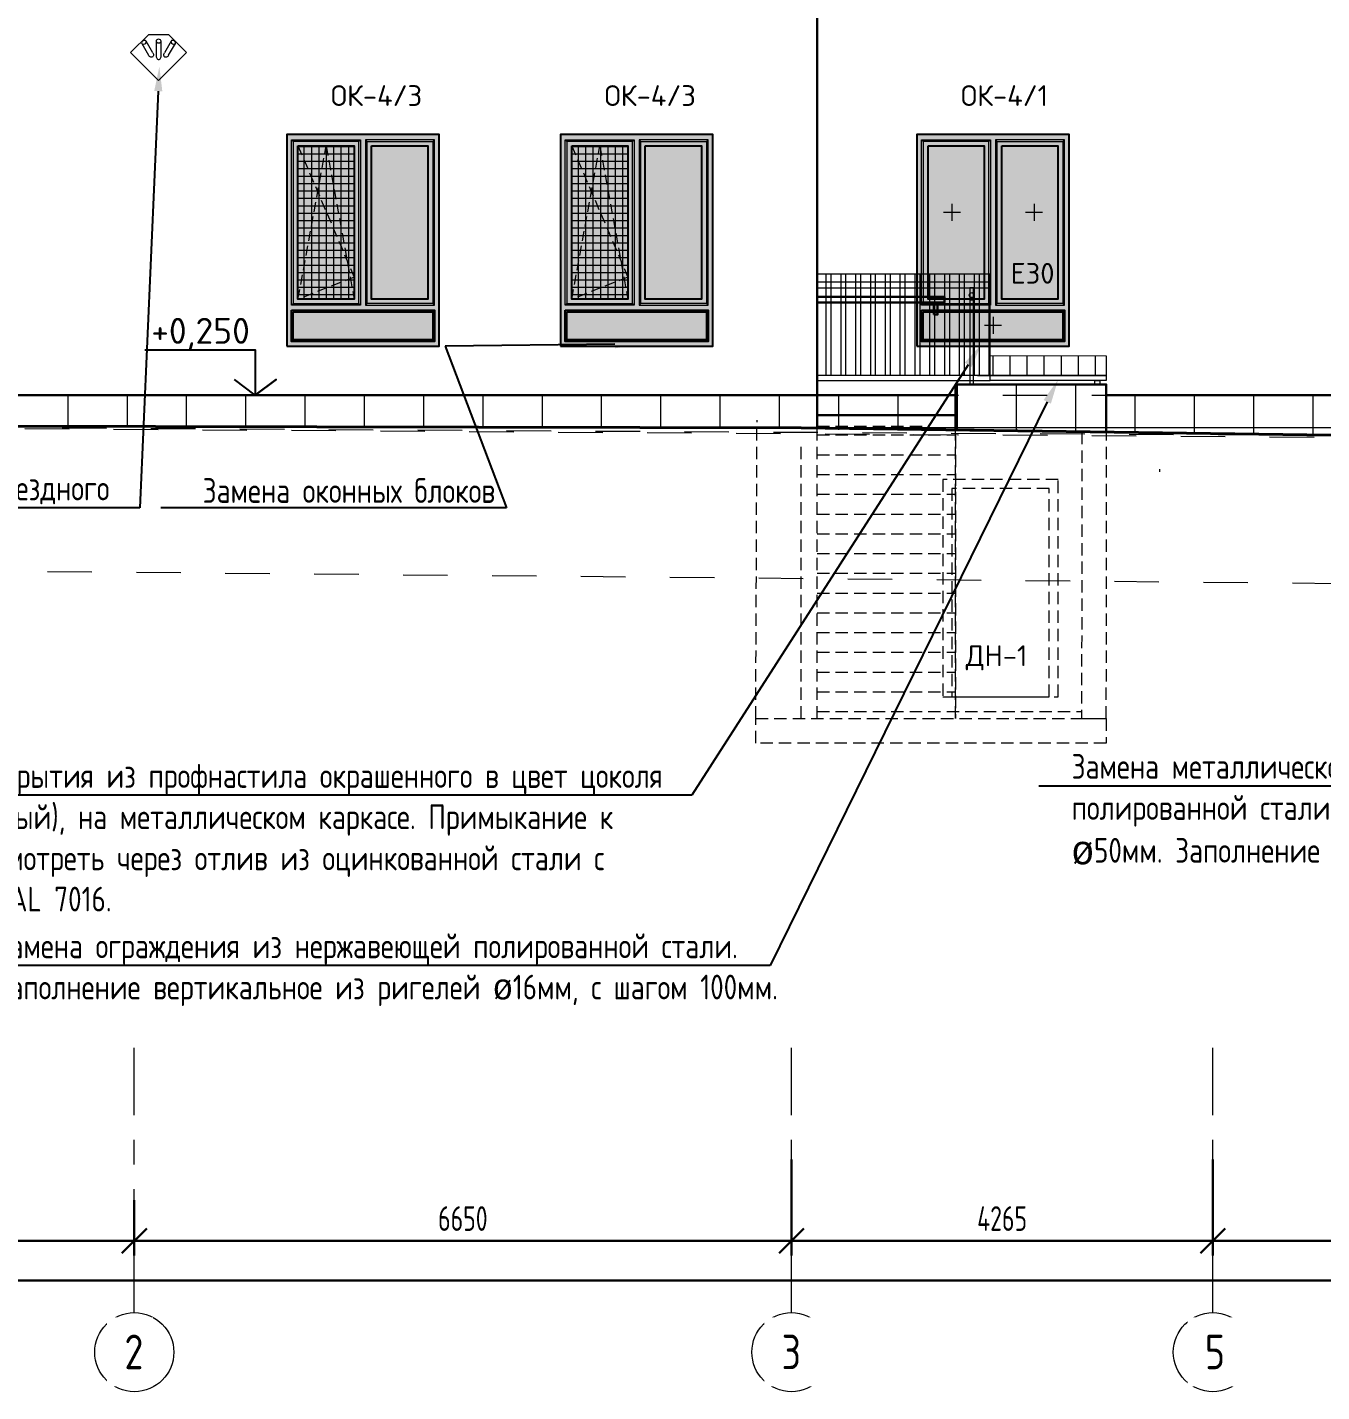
# Model space of a CAD drawing. Header units: millimetres. Extents: x -136099598 to 9192475, y 0 to 555997.
# Drawn here: x -344765 to -331665, y 278721 to 292529 of the extents above; entities that cross this region are included whole.
import ezdxf
from ezdxf import colors
from ezdxf.entities.mleader import LeaderData, LeaderLine
from ezdxf.math import Vec2, Vec3

# ---------------------------------------------------------------- set-up
doc = ezdxf.new("R2010")
doc.units = ezdxf.units.MM
doc.header["$MEASUREMENT"] = 0
for name, pattern in [('01_base$0$DASHED2', [0.375, 0.25, -0.125]), ('ADSK_Скрыто', [6, 3, -3]), ('ADSK_Штриховая_ш2 п1', [3, 2, -1]), ('CENTER', [2, 1.25, -0.25, 0.25, -0.25])]:
    doc.linetypes.add(name, pattern=pattern)
doc.layers.get('0').update_dxf_attribs({"color": 250, "lineweight": 9})
doc.layers.add('!_Окно_00_Штрих_Стекло', color=7, linetype='Continuous', lineweight=0, true_color=0x737373)
doc.layers.add('RAL 7016', color=7, linetype='Continuous', lineweight=0, true_color=0x383e42)
for name, color, linetype, lineweight in [('!_Цоколь', 7, 'Continuous', 0), ('_0', 250, 'Continuous', 9), ('_Скрыто_', 7, 'ADSK_Скрыто', 9), ('АР-Выноски', 5, 'Continuous', 5), ('АР_Оси', 193, 'Continuous', 9), ('АР_Оси размеры', 164, 'Continuous', 9), ('АР_тонкая линия', 250, 'Continuous', 0), ('ОБОРУДОВАНИЕ', 253, 'Continuous', 5), ('Ограждение', 250, 'Continuous', 9), ('Подвал', 250, 'ADSK_Штриховая_ш2 п1', 30), ('пунктир', 251, 'Continuous', 13), ('РАЗМЕРЫ ВНУТРЕННИЕ', 137, 'Continuous', 5), ('СТЕНЫ кирпич ЛИДЕР', 250, 'Continuous', 15), ('Фасад_тонкие', 7, 'Continuous', 5), ('фасады', 7, 'Continuous', 9)]:
    doc.layers.add(name, color=color, linetype=linetype, lineweight=lineweight)
for name, color, linetype in [('PDF _0', 7, 'Continuous'), ('PDF _PDF _0', 7, 'Continuous'), ('PDF _Текст', 7, 'Continuous')]:
    doc.layers.add(name, color=color, linetype=linetype)
doc.styles.add('ICOCPEUR', font='isocpeur.ttf')
doc.styles.add('PDF ISOCPEUR', font='isocpeur.ttf')
doc.styles.add('ГОСТ 2.304', font='isocpeur.ttf', dxfattribs={"width": 0.7})
doc.dimstyles.new('СПДС', dxfattribs={"dimscale": 100, "dimtxt": 2.5, "dimasz": 2.5, "dimexe": 1.5, "dimexo": 0, "dimgap": 1, "dimtad": 1, "dimdec": 0, "dimrnd": 1, "dimtxsty": 'ГОСТ 2.304', "dimblk": 'OBLIQUE', "dimcen": 2.5, "dimdle": 1.5, "dimadec": 0, "dimazin": 2, "dimtfac": 0.75, "dimtdec": 0, "dimtmove": 1, "dimatfit": 3, "dimfxl": 1, "dimtolj": 1, "dimarcsym": 1})
pattern_1 = [(90, (541247.052279662, -119.9999999999943), (-600, 1.13686837721616e-13), []), (180, (541247.052279662, -119.9999999999943), (-1.70530256582424e-13, -600), [])]

# ---------------------------------------------------------------- blocks, each defined once
blk = doc.blocks.new('_Oblique')
at = {"color": 0, "linetype": 'ByBlock', "lineweight": -2}
blk.add_line((-0.5, -0.5), (0.5, 0.5), dxfattribs=at)
blk = doc.blocks.new('*D146')
at = {"layer": 'АР_Оси размеры', "color": 0, "lineweight": -2, "ltscale": 100, "transparency": 16777216}
for p, q in [((-346742.0095184791, 54557.02649850887), (-346742.0095184791, 53997.08115282306)), ((-340492.0095184791, 54557.02649850887), (-340492.0095184791, 53997.08115282306)), ((-346892.0095184791, 54147.08115282306), (-340342.0095184791, 54147.08115282306))]:
    blk.add_line(p, q, dxfattribs=at)
at = {"layer": 'АР_Оси размеры', "color": 0, "lineweight": -2, "ltscale": 100, "transparency": 16777216, "xscale": 250, "yscale": 250, "zscale": 250, "rotation": 180}
blk.add_blockref('_Oblique', (-346742.0095184791, 54147.08115282306), dxfattribs=at)
at = {"layer": 'АР_Оси размеры', "color": 0, "lineweight": -2, "ltscale": 100, "transparency": 16777216, "xscale": 250, "yscale": 250, "zscale": 250}
blk.add_blockref('_Oblique', (-340492.0095184791, 54147.08115282306), dxfattribs=at)
at = {"layer": 'АР_Оси размеры', "color": 0, "ltscale": 100, "transparency": 16777216, "insert": (-343617.0095184791, 54372.08115282306), "char_height": 250, "attachment_point": 5, "style": 'ГОСТ 2.304'}
blk.add_mtext('\\A1;6250', dxfattribs=at)
blk = doc.blocks.new('*D147')
at = {"layer": 'АР_Оси размеры', "color": 0, "lineweight": -2, "ltscale": 100, "transparency": 16777216}
for p, q in [((-333842.0095184791, 54970.8634712093), (-333842.0095184791, 53997.08115282306)), ((-340492.0095184791, 54557.02649850887), (-340492.0095184791, 53997.08115282306)), ((-340642.0095184791, 54147.08115282306), (-333692.0095184791, 54147.08115282306))]:
    blk.add_line(p, q, dxfattribs=at)
at = {"layer": 'АР_Оси размеры', "color": 0, "lineweight": -2, "ltscale": 100, "transparency": 16777216, "xscale": 250, "yscale": 250, "zscale": 250, "rotation": 180}
blk.add_blockref('_Oblique', (-340492.0095184791, 54147.08115282306), dxfattribs=at)
at = {"layer": 'АР_Оси размеры', "color": 0, "lineweight": -2, "ltscale": 100, "transparency": 16777216, "xscale": 250, "yscale": 250, "zscale": 250}
blk.add_blockref('_Oblique', (-333842.0095184791, 54147.08115282306), dxfattribs=at)
at = {"layer": 'АР_Оси размеры', "color": 0, "ltscale": 100, "transparency": 16777216, "insert": (-337167.0095184791, 54372.08115282306), "char_height": 250, "attachment_point": 5, "style": 'ГОСТ 2.304'}
blk.add_mtext('\\A1;6650', dxfattribs=at)
blk = doc.blocks.new('*D148')
at = {"layer": 'АР_Оси размеры', "color": 0, "lineweight": -2, "ltscale": 100, "transparency": 16777216}
for p, q in [((-333842.0095184791, 54970.8634712093), (-333842.0095184791, 53997.08115282306)), ((-329577.0095184791, 54970.8634712093), (-329577.0095184791, 53997.08115282306)), ((-333992.0095184791, 54147.08115282306), (-329427.0095184791, 54147.08115282306))]:
    blk.add_line(p, q, dxfattribs=at)
at = {"layer": 'АР_Оси размеры', "color": 0, "lineweight": -2, "ltscale": 100, "transparency": 16777216, "xscale": 250, "yscale": 250, "zscale": 250, "rotation": 180}
blk.add_blockref('_Oblique', (-333842.0095184791, 54147.08115282306), dxfattribs=at)
at = {"layer": 'АР_Оси размеры', "color": 0, "lineweight": -2, "ltscale": 100, "transparency": 16777216, "xscale": 250, "yscale": 250, "zscale": 250}
blk.add_blockref('_Oblique', (-329577.0095184791, 54147.08115282306), dxfattribs=at)
at = {"layer": 'АР_Оси размеры', "color": 0, "ltscale": 100, "transparency": 16777216, "insert": (-331709.5095184791, 54372.08115282306), "char_height": 250, "attachment_point": 5, "style": 'ГОСТ 2.304'}
blk.add_mtext('\\A1;4265', dxfattribs=at)
blk = doc.blocks.new('*D149')
at = {"layer": 'АР_Оси размеры', "color": 0, "lineweight": -2, "ltscale": 100, "transparency": 16777216}
for p, q in [((-329577.0095184791, 54970.8634712093), (-329577.0095184791, 53997.08115282306)), ((-325622.0095184791, 54670.12579708104), (-325622.0095184791, 53997.08115282306)), ((-329727.0095184791, 54147.08115282306), (-325472.0095184791, 54147.08115282306))]:
    blk.add_line(p, q, dxfattribs=at)
at = {"layer": 'АР_Оси размеры', "color": 0, "lineweight": -2, "ltscale": 100, "transparency": 16777216, "xscale": 250, "yscale": 250, "zscale": 250, "rotation": 180}
blk.add_blockref('_Oblique', (-329577.0095184791, 54147.08115282306), dxfattribs=at)
at = {"layer": 'АР_Оси размеры', "color": 0, "lineweight": -2, "ltscale": 100, "transparency": 16777216, "xscale": 250, "yscale": 250, "zscale": 250}
blk.add_blockref('_Oblique', (-325622.0095184791, 54147.08115282306), dxfattribs=at)
at = {"layer": 'АР_Оси размеры', "color": 0, "ltscale": 100, "transparency": 16777216, "insert": (-327599.5095184791, 54372.08115282306), "char_height": 250, "attachment_point": 5, "style": 'ГОСТ 2.304'}
blk.add_mtext('\\A1;3955', dxfattribs=at)
blk = doc.blocks.new('*D158')
at = {"layer": 'АР_Оси размеры', "color": 0, "lineweight": -2, "ltscale": 100, "transparency": 16777216}
for p, q in [((-346742.0095184791, 53419.41078697075), (-346742.0095184791, 53895)), ((-278327.0095184791, 53419.41078697075), (-278327.0095184791, 53895)), ((-346892.0095184791, 53745), (-278177.0095184791, 53745))]:
    blk.add_line(p, q, dxfattribs=at)
at = {"layer": 'АР_Оси размеры', "color": 0, "lineweight": -2, "ltscale": 100, "transparency": 16777216, "xscale": 250, "yscale": 250, "zscale": 250, "rotation": 180}
blk.add_blockref('_Oblique', (-346742.0095184791, 53745), dxfattribs=at)
at = {"layer": 'АР_Оси размеры', "color": 0, "lineweight": -2, "ltscale": 100, "transparency": 16777216, "xscale": 250, "yscale": 250, "zscale": 250}
blk.add_blockref('_Oblique', (-278327.0095184791, 53745), dxfattribs=at)
at = {"layer": 'АР_Оси размеры', "color": 0, "ltscale": 100, "transparency": 16777216, "insert": (-312534.5095184791, 53970), "char_height": 250, "attachment_point": 5, "style": 'ГОСТ 2.304'}
blk.add_mtext('\\A1;68415', dxfattribs=at)
blk = doc.blocks.new('A$C68e30825')
at = {"layer": 'ОБОРУДОВАНИЕ', "color": 0}
for p, q in [((-102.8427124746377, 462.8427124746377), (-282.8427124746377, 282.8427124746377)), ((102.8427124746377, 462.8427124746377), (-102.8427124746377, 462.8427124746377)), ((282.8427124746377, 282.8427124746377), (102.8427124746377, 462.8427124746377)), ((-282.8427124746377, 282.8427124746377), (0, 0)), ((-169.7420113871922, 373.7658078480163), (-101.7078939863131, 255.9272598615498)), ((-58.40662379708374, 280.9272598615498), (-126.4407411979628, 398.7658078480163)), ((-25, 399.1400360398693), (-25, 248.0718012381112)), ((0, 0), (282.8427124746377, 282.8427124746377)), ((25, 248.0718012381112), (25, 399.1400360398693)), ((126.440741198021, 398.7658078480163), (58.40662379708374, 280.9272598615498)), ((101.7078939863131, 255.9272598615498), (169.7420113872504, 373.7658078480163))]:
    blk.add_line(p, q, dxfattribs=at)
at = {"layer": 'ОБОРУДОВАНИЕ', "color": 0, "flags": 128}
for points in [[(-58.40662379708374, 280.9272598615498), (-55.01579888758715, 273.800574447785), (-52.88065734668635, 266.4044486036873), (-52.10826408694265, 259.1097549626138), (-52.73735013150144, 252.2822799236747), (-54.73637047928059, 246.2643815943156), (-58.00508590287063, 241.3578225254896), (-62.37958936201176, 237.8086380767636), (-67.64052498689853, 235.7947991765686), (-73.52408749749884, 235.4172881164122), (-79.73525050200988, 236.6950348771643), (-85.96256035170518, 239.5639679009328), (-91.8937537278398, 243.8802269061562), (-97.23141582799144, 249.4273766432889), (-101.7078939863131, 255.9272598615498)], [(101.7078939863131, 255.9272598615498), (97.23141582799144, 249.4273766432889), (91.8937537278398, 243.8802269061562), (85.96256035170518, 239.5639679009328), (79.73525050200988, 236.6950348771643), (73.52408749749884, 235.4172881164122), (67.64052498689853, 235.7947991765686), (62.37958936201176, 237.8086380767636), (58.00508590292884, 241.3578225254896), (54.73637047928059, 246.2643815943156), (52.73735013150144, 252.2822799236747), (52.10826408694265, 259.1097549626138), (52.88065734674456, 266.4044486036873), (55.01579888758715, 273.800574447785), (58.40662379708374, 280.9272598615498)], [(-25, 248.0718012381112), (-24.37319780455437, 240.2044981702347), (-22.52422169758938, 232.7316945292405), (-19.54578706168104, 226.0281078933622), (-15.58724504645215, 220.4298840881675), (-10.84709347796161, 216.2177414314938), (-5.563023348920979, 213.6028943444835), (0, 212.7164621787379), (5.563023348920979, 213.6028943444835), (10.84709347796161, 216.2177414314938), (15.58724504645215, 220.4298840881675), (19.54578706168104, 226.0281078933622), (22.52422169753117, 232.7316945292405), (24.37319780455437, 240.2044981702347), (25, 248.0718012381112)]]:
    blk.add_lwpolyline(points, dxfattribs=at)
at = {"layer": 'ОБОРУДОВАНИЕ', "color": 0}
for centre, major_axis, ratio, start_param, end_param in [((0, 399.1400360398693), (25, 0), 0.7071067811865214, 0, 3.141592653589793), ((-148.0913762925775, 386.2658078480163), (21.65063509461142, 12.49999999999939), 0.7071067811865591, 4.029485285965961e-14, 3.141592653589782), ((-148.0913762925775, 386.2658078480163), (21.65063509461257, 12.50000000000052), 0.7071067811864782, 3.141592653589759, 6.283185307179603), ((0, 399.1400360398693), (25.00000000000182, 0), 0.7071067811865064, 3.141592653589793, 6.283185307179586), ((148.0913762925775, 386.2658078480163), (-21.65063509460915, 12.50000000000017), 0.7071067811866039, 1.287858708565182e-14, 3.141592653589902), ((148.0913762925775, 386.2658078480163), (-21.65063509461369, 12.4999999999986), 0.7071067811865147, 3.141592653589697, 6.283185307179387)]:
    blk.add_ellipse(centre, major_axis=major_axis, ratio=ratio, start_param=start_param, end_param=end_param, dxfattribs=at)
blk = doc.blocks.new('A$C29032a35')
at = {"layer": 'пунктир', "linetype": '01_base$0$DASHED2', "ltscale": 500}
for points in [[(0, 0), (1167, 0), (1167, 2198.393098688335), (0, 2198.393098688335)], [(90, 0), (1077, 0), (1077, 2108.393098688335), (90, 2108.393098688335)]]:
    blk.add_lwpolyline(points, close=True, dxfattribs=at)
at = {"layer": 'PDF _Текст', "lineweight": 0, "insert": (231.5285052509862, 267.7677595528075, -2.097398446597846), "char_height": 209.9930287715913, "attachment_point": 7, "style": 'PDF ISOCPEUR'}
blk.add_mtext('ДН-1', dxfattribs=at)
blk = doc.blocks.new('A$C6e8c0029')
at = {"ltscale": 150}
for points in [[(0, 0), (38.00262064160779, 0), (38.00262064160779, 856.0547400058199), (-3.552713678800501e-15, 856.0547400058199)], [(11.27352678575774, 856.0547400058199), (26.72909385585005, 856.0547400058199), (26.72909385585005, 878.3547715748741), (11.27352678575774, 878.3547715748741)]]:
    blk.add_lwpolyline(points, close=True, dxfattribs=at)
blk.add_circle((18.50776041182689, 903.6672322251834), 25.00008781092166, dxfattribs=at)
blk = doc.blocks.new('A$C56da7379')
at = {"layer": 'RAL 7016', "ltscale": 100, "transparency": 33554687}
h = blk.add_hatch(dxfattribs=at)
h.set_pattern_fill('ANSI32', color=250, scale=400, angle=45)
h.set_pattern_definition([(90, (878320.2538237482, -288924.8405255473), (-150, 0), []), (90, (878370.2538236643, -288874.8405256312), (-150, 0), [])])
h.paths.add_polyline_path([(1750.148183270998, 1073.971369202598), (0, 1075.332265125937), (-1.0918993211817e-05, 50.73038941482082), (1750.146922320986, 50.73038941505365)])
at = {"layer": 'RAL 7016', "ltscale": 100, "true_color": 0x000000, "transparency": 33554687}
h = blk.add_hatch(dxfattribs=at)
h.set_pattern_fill('ANSI32', color=18, scale=400, angle=45)
h.set_pattern_definition([(90, (8363975404.628494, 936047163.8216826), (-150, 0), []), (90, (8363975454.628494, 936047213.8216825), (-150, 0), [])])
h.paths.add_polyline_path([(2926.833778472377, 249.5749950408936), (1750.149814471974, 252.2968976297998), (1750.14529112001, 49.94820959965), (2926.833778458, 49.94820584100671)])
at = {"ltscale": 150}
blk.add_line((1720.756017314437, 50.73038811446168, -0.5383522591751118), (0, 50.73038811446168), dxfattribs=at)
at = {"color": 18, "ltscale": 150, "true_color": 0x000000}
blk.add_lwpolyline([(0, 0), (1750.147552795992, 5.349167622625828e-05), (1750.147552795992, 1075.332318617613), (0, 1075.332265125937)], close=True, dxfattribs=at)
at = {"color": 18, "ltscale": 150, "true_color": 0x000000, "elevation": -0.6591873793474692}
blk.add_lwpolyline([(0, 938.7414480415173), (1750.147552795992, 938.7414482486201), (1750.147552795992, 995.2408700358355), (0, 995.2408698287327)], close=True, dxfattribs=at)
blk.add_lwpolyline([(1583.820917895649, 613.769994704936), (1583.820917895649, 938.7414482244741), (1546.098403008075, 938.7414482244741), (1546.098403008075, 613.769994704936)], dxfattribs=at)
at = {"ltscale": 150, "elevation": -2.260897307955964}
blk.add_lwpolyline([(1750.147552795992, 49.94820584112313), (1750.147552795992, 252.2969013883267), (2926.833778458, 249.5749950408936), (2926.833778458, 49.94820584100671), (1623.416889229025, 49.94820584100671)], close=True, dxfattribs=at)
blk.add_lwpolyline([(1750.147552795992, 49.94820584100671), (1750.147552795992, 49.94820584100671), (2926.833778458, 49.94820584100671), (2926.833778458, 0.04137687454931438), (1750.147552795992, 0.1802070627454668)], dxfattribs=at)
at = {"layer": 'Ограждение', "ltscale": 50, "elevation": -2.260897307955964}
blk.add_lwpolyline([(2811.836979229345, 0.04900515824556351), (2861.836979229345, 0.04900515824556351), (2861.119207812, -40.0109558601398), (2811.119207812, -40.0109558601398)], close=True, dxfattribs=at)
at = {"ltscale": 150}
blk.add_blockref('A$C6e8c0029', (1546.098403008075, -39.95586978322979, -0.6591873793474692), dxfattribs=at)
blk = doc.blocks.new('A$C62938759')
at = {"layer": '!_Окно_00_Штрих_Стекло'}
h = blk.add_hatch(color=256, dxfattribs=at)
h.dxf.hatch_style = 1
h.set_gradient(color1=(70, 92, 124), color2=(219, 225, 235), name='CURVED')
h.paths.add_polyline_path([(-985.8182769980049, 327.1293742550188), (-416.7312198103173, 327.1293742550188), (-416.7312198103173, -1226.283954449802), (-985.8182769980049, -1226.283954449802)])
h.paths.add_polyline_path([(328.3558373816777, 327.1293742558519), (-240.7312198060099, 327.1293742558519), (-240.7312198060099, -1226.283954448969), (328.3558373816777, -1226.283954448969)])
h.paths.add_polyline_path([(-1035.818276998121, -1352.283954448969), (378.3558373816777, -1352.283954448969), (378.3558373816777, -1636.779848890612), (-1035.818276998121, -1636.779848890612)])
at = {"layer": 'RAL 7016'}
h = blk.add_hatch(color=256, dxfattribs=at)
h.dxf.hatch_style = 1
h.paths.add_polyline_path([(-1098.818276998121, -1699.779848890612), (441.3558373816777, -1699.779848890612), (441.3558373816777, 440.1293742558482), (-1098.818276998121, 440.1293742558482)])
h.paths.add_polyline_path([(-1035.818276998121, -1352.283954448969), (378.3558373816777, -1352.283954448969), (378.3558373816777, -1636.779848890612), (-1035.818276998121, -1636.779848890612)], flags=16)
h.paths.add_polyline_path([(-240.7312198060099, 327.1293742558519), (328.3558373816777, 327.1293742558519), (328.3558373816777, -1226.283954448969), (-240.7312198060099, -1226.283954448969)], flags=16)
h.paths.add_polyline_path([(-985.8182769980049, 327.1293742550183), (-416.7312198103173, 327.1293742550188), (-416.7312198103173, -1226.283954449802), (-985.8182769980049, -1226.283954449802)], flags=16)
at = {"layer": 'PDF _PDF _0', "lineweight": 0}
for p, q in [((-744.6364298077533, -259.8586810775352), (-744.6364298077533, -432.3101889760939)), ((87.17399019130971, -259.8586810775352), (87.17399019130971, -432.3101889760939)), ((-830.8621837570327, -346.0844350268145), (-658.410675858474, -346.0844350268145)), ((0.9482362420303616, -346.0844350268145), (173.3997441405891, -346.0844350268145)), ((-413.5129012303662, -1490.20200571875), (-241.0613933318073, -1490.20200571875)), ((-327.2871472810866, -1403.97625176947), (-327.2871472810866, -1576.427759668029))]:
    blk.add_line(p, q, dxfattribs=at)
at = {"layer": 'PDF _Текст'}
for points in [[(-1098.818276998121, -1699.779848890612), (441.3558373816777, -1699.779848890612), (441.3558373816777, 440.1293742558482), (-1098.818276998121, 440.1293742558482)], [(-985.8182769980049, 327.1293742550188), (-416.7312198103173, 327.1293742550188), (-416.7312198103173, -1226.283954449802), (-985.8182769980049, -1226.283954449802)], [(-240.7312198060099, 327.1293742558519), (328.3558373816777, 327.1293742558519), (328.3558373816777, -1226.283954448969), (-240.7312198060099, -1226.283954448969)], [(-1051.818276998121, -1336.283954448969), (394.3558373816777, -1336.283954448969), (394.3558373816777, -1652.779848890612), (-1051.818276998121, -1652.779848890612)], [(-1035.818276998121, -1352.283954448969), (378.3558373816777, -1352.283954448969), (378.3558373816777, -1636.779848890612), (-1035.818276998121, -1636.779848890612)]]:
    blk.add_lwpolyline(points, close=True, dxfattribs=at)
at = {"layer": 'РАЗМЕРЫ ВНУТРЕННИЕ'}
for p, q in [((-1051.818276998121, 386.1293742558519), (-1035.818276998121, 370.1293742558519)), ((-370.2312198081636, 370.1293742558519), (-354.2312198081636, 386.1293742558501)), ((-287.23121980828, 370.1293742558519), (-303.23121980828, 386.1293742558501)), ((394.3558373816777, 386.1293742558482), (378.3558373816777, 370.1293742558482)), ((-1035.818276998121, -1269.283954448969), (-1051.818276998121, -1285.283954448969)), ((-370.2312198081636, -1269.283954448971), (-354.2312198081636, -1285.283954448969)), ((-287.2312198082873, -1269.283954448971), (-303.2312198082873, -1285.283954448969)), ((378.3558373816704, -1269.283954448973), (394.3558373816704, -1285.283954448973))]:
    blk.add_line(p, q, dxfattribs=at)
at = {"layer": 'РАЗМЕРЫ ВНУТРЕННИЕ', "color": 7}
for points in [[(-354.2312198081636, -1285.283954448969), (-1051.818276998118, -1285.283954448969), (-1051.818276998121, 386.1293742558519), (-354.2312198081636, 386.1293742558501)], [(-303.2312198082873, -1285.283954448969), (394.3558373816668, -1285.283954448973), (394.3558373816777, 386.1293742558482), (-303.23121980828, 386.1293742558501)]]:
    blk.add_lwpolyline(points, close=True, dxfattribs=at)
at = {"layer": 'РАЗМЕРЫ ВНУТРЕННИЕ'}
for points in [[(-1035.818276998121, -1269.283954448969), (-370.2312198081672, -1269.283954448971), (-370.2312198081636, 370.1293742558519), (-1035.818276998121, 370.1293742558519)], [(378.3558373816704, -1269.283954448973), (-287.2312198082836, -1269.283954448971), (-287.23121980828, 370.1293742558519), (378.3558373816777, 370.1293742558482)]]:
    blk.add_lwpolyline(points, close=True, dxfattribs=at)
at = {"layer": 'PDF _Текст', "lineweight": 0, "insert": (-653.7696116534062, 729.2201511093881), "char_height": 209.9930287715913, "attachment_point": 7, "style": 'PDF ISOCPEUR'}
blk.add_mtext('ОК-4/1', dxfattribs=at)
at = {"layer": 'PDF _Текст', "color": 1, "lineweight": 0, "insert": (-148.5106219641002, -1068.851499538328), "char_height": 209.9930287715913, "attachment_point": 7, "style": 'PDF ISOCPEUR'}
blk.add_mtext('E30', dxfattribs=at)
blk = doc.blocks.new('A$C6519c794')
at = {"layer": '!_Окно_00_Штрих_Стекло'}
h = blk.add_hatch(color=256, dxfattribs=at)
h.dxf.hatch_style = 1
h.set_gradient(color1=(70, 92, 124), color2=(219, 225, 235), name='CURVED')
h.paths.add_polyline_path([(113.0000000001164, 2026.909223145631), (682.087057187804, 2026.909223145631), (682.087057187804, 473.4958944408099), (113.0000000001164, 473.4958944408099)])
h.paths.add_polyline_path([(1427.174114379799, 2026.909223146464), (858.0870571921114, 2026.909223146464), (858.0870571921114, 473.495894441643), (1427.174114379799, 473.495894441643)])
h.paths.add_polyline_path([(63, 347.495894441643), (1477.174114379799, 347.495894441643), (1477.174114379799, 63), (63, 63)])
at = {"layer": 'PDF _PDF _0', "lineweight": 0, "true_color": 0x636466}
h = blk.add_hatch(dxfattribs=at)
h.set_pattern_fill('ANSI37', color=251, scale=600, angle=135)
h.set_pattern_definition([(180, (263.0000000001164, 473.4958944408099), (-7.105427357601002e-15, -75), []), (270, (263.0000000001164, 473.4958944408099), (75, -1.4210854715202e-14), [])])
h.paths.add_polyline_path([(682.087057187804, 473.4958944408099), (682.087057187804, 2026.909223145631), (113.0000000001164, 2026.402520822009), (113.0000000001164, 474.0025967644315)])
at = {"layer": 'RAL 7016'}
h = blk.add_hatch(color=256, dxfattribs=at)
h.dxf.hatch_style = 1
h.paths.add_polyline_path([(0, 0), (1540.174114379799, 0), (1540.174114379799, 2139.90922314646), (0, 2139.90922314646)])
h.paths.add_polyline_path([(63, 347.495894441643), (1477.174114379799, 347.495894441643), (1477.174114379799, 63), (63, 63)], flags=16)
h.paths.add_polyline_path([(858.0870571921114, 2026.909223146464), (1427.174114379799, 2026.909223146464), (1427.174114379799, 473.495894441643), (858.0870571921114, 473.495894441643)], flags=16)
h.paths.add_polyline_path([(113.0000000001164, 2026.90922314563), (682.087057187804, 2026.909223145631), (682.087057187804, 473.4958944408099), (113.0000000001164, 473.4958944408095)], flags=16)
at = {"layer": 'PDF _0', "linetype": 'ADSK_Штриховая_ш2 п1', "lineweight": 0, "ltscale": 50}
for p, q in [((113.0000000001164, 2026.909223145631), (682.087057187804, 697.4958944416449)), ((113.0000000001164, 473.4958944408099), (397.5435285939602, 2026.909223145631)), ((397.5435285939602, 2026.909223145631), (682.087057187804, 473.4958944408099)), ((682.087057187804, 697.4958944416449), (113.0000000001164, 473.4958944408099))]:
    blk.add_line(p, q, dxfattribs=at)
at = {"layer": 'PDF _Текст'}
for points in [[(0, 0), (1540.174114379799, 0), (1540.174114379799, 2139.90922314646), (0, 2139.90922314646)], [(113.0000000001164, 2026.909223145631), (682.087057187804, 2026.909223145631), (682.087057187804, 473.4958944408099), (113.0000000001164, 473.4958944408099)], [(858.0870571921114, 2026.909223146464), (1427.174114379799, 2026.909223146464), (1427.174114379799, 473.495894441643), (858.0870571921114, 473.495894441643)], [(47, 363.495894441643), (1493.174114379799, 363.495894441643), (1493.174114379799, 47), (47, 47)], [(63, 347.495894441643), (1477.174114379799, 347.495894441643), (1477.174114379799, 63), (63, 63)]]:
    blk.add_lwpolyline(points, close=True, dxfattribs=at)
at = {"layer": 'РАЗМЕРЫ ВНУТРЕННИЕ'}
for p, q in [((47, 2085.909223146464), (63, 2069.909223146464)), ((728.5870571899577, 2069.909223146464), (744.5870571899577, 2085.909223146462)), ((811.5870571898413, 2069.909223146464), (795.5870571898413, 2085.909223146462)), ((1493.174114379799, 2085.90922314646), (1477.174114379799, 2069.90922314646)), ((63, 430.495894441643), (47, 414.495894441643)), ((728.5870571899577, 430.4958944416412), (744.5870571899577, 414.495894441643)), ((811.587057189834, 430.4958944416412), (795.587057189834, 414.495894441643)), ((1477.174114379792, 430.4958944416394), (1493.174114379792, 414.4958944416394))]:
    blk.add_line(p, q, dxfattribs=at)
at = {"layer": 'РАЗМЕРЫ ВНУТРЕННИЕ', "color": 7}
for points in [[(744.5870571899577, 414.495894441643), (47.00000000000364, 414.495894441643), (47, 2085.909223146464), (744.5870571899577, 2085.909223146462)], [(795.587057189834, 414.495894441643), (1493.174114379788, 414.4958944416394), (1493.174114379799, 2085.90922314646), (795.5870571898413, 2085.909223146462)]]:
    blk.add_lwpolyline(points, close=True, dxfattribs=at)
at = {"layer": 'РАЗМЕРЫ ВНУТРЕННИЕ'}
for points in [[(63, 430.495894441643), (728.5870571899541, 430.4958944416412), (728.5870571899577, 2069.909223146464), (63, 2069.909223146464)], [(1477.174114379792, 430.4958944416394), (811.5870571898377, 430.4958944416412), (811.5870571898413, 2069.909223146464), (1477.174114379799, 2069.90922314646)]]:
    blk.add_lwpolyline(points, close=True, dxfattribs=at)
at = {"layer": 'PDF _Текст', "lineweight": 0, "insert": (445.0486653447151, 2429), "char_height": 209.9930287715913, "attachment_point": 7, "style": 'PDF ISOCPEUR'}
blk.add_mtext('ОК-4/3', dxfattribs=at)
blk = doc.blocks.new('A$C5e61dfaa')
at = {"layer": 'АР_Оси размеры', "ltscale": 100}
for base, p1, p2, picture, middle in [((12900, 727.6703658523038), (6250, 1137.615711538121), (12900, 1551.452684238553), '*D147', (9575, 952.6703658523038)), ((17165, 727.6703658523038), (12900, 1551.452684238553), (17165, 1551.452684238553), '*D148', (15032.5, 952.6703658523038)), ((21120, 727.6703658523038), (17165, 1551.452684238553), (21120, 1250.715010110289), '*D149', (19142.5, 952.6703658523038)), ((6250, 727.6703658523038), (0, 1137.615711538121), (6250, 1137.615711538121), '*D146', (3125, 952.6703658523038)), ((68415, 325.5892130292486), (0, 0), (68415, 0), '*D158', (34207.5, 550.5892130292486))]:
    dim = blk.add_linear_dim(base=base, p1=p1, p2=p2, dimstyle='СПДС', dxfattribs=at)
    dim.commit()
    dim.dimension.update_dxf_attribs({"geometry": picture, "text_midpoint": middle, "insert": (346742.0095184791, -53419.41078697075)})

msp = doc.modelspace()

# ---------------------------------------------------------------- hatches: boundary and pattern name
at = {"layer": '!_Цоколь', "lineweight": 0, "ltscale": 5, "true_color": 0x636466}
h = msp.add_hatch(dxfattribs=at)
h.set_pattern_fill('ANSI37', color=251, scale=4800, angle=44.99999999999999)
h.set_pattern_definition(pattern_1)
h.paths.add_polyline_path([(-336772.0574975368, 288457.5686342907), (-333846.8034416165, 288433.1177956571), (-333846.8034416165, 288914.8807616569), (-335369.9521773559, 288914.8807610767), (-335369.9521773559, 288804.8682667579), (-336771.3479873177, 288804.840579039)])
h = msp.add_hatch(dxfattribs=at)
h.set_pattern_fill('ANSI37', color=251, scale=4800, angle=44.99999999999999)
h.set_pattern_definition(pattern_1)
h.paths.add_polyline_path([(-350192.051263148, 288503.5269316179), (-336771.9617103428, 288472.8833449689), (-336772, 288804.84073096), (-350192.0642609307, 288807.7293811117)])
h = msp.add_hatch(dxfattribs=at)
h.set_pattern_fill('ANSI37', color=251, scale=4800, angle=44.99999999999999)
h.set_pattern_definition(pattern_1)
h.paths.add_polyline_path([(-333846.6448729908, 288433.1159396817), (-328651.3416080793, 288362.4834551922), (-328652.0000000001, 288804.8682667579), (-333846.8034429987, 288804.868266758)])

# ---------------------------------------------------------------- linework, layer by layer
at = {"lineweight": 30, "ltscale": 150}
msp.add_line((-336771.999997793, 288603.5497141527, 2.375349730673064), (-335370.2156777407, 288603.5497141527, 0.3374327556129322), dxfattribs=at)
at = {"layer": '_Скрыто_', "color": 6, "ltscale": 150}
for points in [[(-356622.2118802934, 288552.1999165897), (-356622.2118802934, 288552.1999165897), (-350191.9992262038, 288553.5518880134), (-350191.9992262038, 288804.8819022432), (-320519.4426344319, 288804.8819024219), (-320519.4535687863, 288553.471456514), (-310648.3409638662, 288553.5518807257), (-310648.3468876205, 288804.504898249), (-294676.9999999997, 288804.8819024219), (-294676.9999999997, 288553.5518880134), (-281257, 288553.5518880134), (-281257.0007255275, 287752.9999999957), (-281257.0280311048, 287708.4730817917), (-281256.9719688952, 287380.4389262356), (-302553.9426133873, 288026.9664722451), (-302564.421338181, 288225.70687211), (-350192.0581987037, 288505.9613779663), (-350192.0000003378, 288243.5521202434), (-356781.383134475, 288248.4441064985), (-356782.0615685356, 288553.5518880134), (-356622.2118802934, 288552.1999165897)], [(-356795.0410230085, 288245.2125065999), (-350191.9999999996, 288243.5523197787), (-350191.5592941659, 288503.5388267883), (-328651.3416080793, 288362.4834551922), (-328652.4236110628, 288291.7550334931), (-322579.834572772, 288201.3645757248), (-302564.421338181, 288225.70687211), (-302564.421338181, 288027.1175803309), (-294676.9999999997, 287913.3772956766), (-294680.4492531116, 287771.4878623707), (-281257, 287443.5518880134), (-281257, 285947.0283386745), (-294676.9999999998, 286299.2227453478), (-294676.9999999997, 286396.8638197556), (-302396.9999999999, 286511.0581075586), (-302396.9999999999, 286700.6000291482), (-328812.0000000001, 286645.104809124), (-328812.0000000001, 286873.4361731634), (-350145.2111521602, 287071.4072656333), (-350145.2111521602, 286770.5316345915), (-356624.5547372918, 286742.51458304), (-356795.0410230085, 286742.51458304), (-356795.0410230085, 288245.0498496949)]]:
    msp.add_lwpolyline(points, dxfattribs=at)
at = {"layer": 'АР_Оси', "color": 6, "linetype": 'CENTER', "ltscale": 1000}
for p, q in [((-343682, 279520.6436823381), (-343681.9999999999, 282199.9658547109)), ((-337032, 279520.6436823381), (-337032.0000000001, 282199.9658547109)), ((-332767, 279520.6436823381), (-332767, 282199.9658547109))]:
    msp.add_line(p, q, dxfattribs=at)
at = {"layer": 'АР_Оси', "color": 6, "ltscale": 0.5}
for centre in [(-343682, 279120.6436823381), (-337032, 279120.6436823381), (-332766.9999999999, 279120.6436823381)]:
    msp.add_circle(centre, 400, dxfattribs=at)
at = {"layer": 'АР_тонкая линия', "color": 3, "lineweight": 40, "ltscale": 100}
for p, q in [((-350190.2139684391, 288503.5359371974), (-336932.0000000001, 288475.0589573339)), ((-336932.0000000001, 288475.0589573339), (-328652.0000000001, 288362.4979544571))]:
    msp.add_line(p, q, dxfattribs=at)
at = {"layer": 'Ограждение'}
msp.add_lwpolyline([(-333302.4999540903, 288028.9560093695), (-333302.4853609659, 288058.9560100847)], dxfattribs=at)
at = {"layer": 'пунктир', "linetype": '01_base$0$DASHED2', "ltscale": 500}
for p, q in [((-336771.9999978508, 288603.5497141527, 2.375349730757137), (-335370.2156776828, 288603.5497141527, 0.3374327555288597)), ((-337393.2009835645, 285534.1407152932, 1.842779555919954), (-337379.9234117343, 288553.5518880134)), ((-336772, 288493.5519152618, 2.709631682080956), (-335645.2156799674, 288493.5519152618, 1.071510281963992)), ((-336772.0000000001, 285534.1407152932, 1.842779555919954), (-336772.0000000001, 288472.8838654909, 1.710490831515536)), ((-336932.0000001158, 285534.1407152932, 1.842779555919954), (-336932.0000001158, 288333.5518952829, 0.135646834298232)), ((-336771.9999978508, 288403.5497141527, 2.375349730757171), (-335370.2156776828, 288403.5497141527, 0.3374327555288943)), ((-336771.9999978508, 288203.5497141527, 2.375349730757171), (-335370.2156776828, 288203.5497141527, 0.3374327555288943)), ((-336771.9999978508, 288003.5497141527, 2.375349730757171), (-335370.2156776828, 288003.5497141527, 0.3374327555288943)), ((-336771.9999978508, 287803.5497141527, 2.375349730757171), (-335370.2156776828, 287803.5497141527, 0.3374327555288943)), ((-336771.9999978508, 287603.5497141527, 2.375349730757171), (-335370.2156776828, 287603.5497141527, 0.3374327555288943)), ((-336771.9999978508, 287403.5497141527, 2.375349730757171), (-335370.2156776828, 287403.5497141527, 0.3374327555288943)), ((-336771.9999978508, 287203.5497141527, 2.375349730757171), (-335370.2156776828, 287203.5497141527, 0.3374327555288943)), ((-336771.9999978508, 287003.5497141527, 2.375349730757171), (-335370.2156776828, 287003.5497141527, 0.3374327555288943)), ((-336771.9999978508, 286803.5497141527, 2.375349730757171), (-335370.2156776828, 286803.5497141527, 0.3374327555288943)), ((-336771.9999978508, 286603.5497141527, 2.375349730757171), (-335370.2156776828, 286603.5497141527, 0.3374327555288943)), ((-336771.9999978508, 286403.5497141527, 2.375349730757171), (-335370.2156776828, 286403.5497141527, 0.3374327555288943)), ((-336771.9999978508, 286203.5497141527, 2.375349730757171), (-335370.2156776828, 286203.5497141527, 0.3374327555288943)), ((-336771.9999978508, 286003.5497141527, 2.375349730757171), (-335370.2156776828, 286003.5497141527, 0.3374327555288943)), ((-336771.9999978508, 285803.5497141527, 2.375349730757171), (-335370.2156776828, 285803.5497141527, 0.3374327555288943)), ((-336771.9999978508, 285603.5497141526, 2.375349730757171), (-334095.1662216578, 285604.1407152932, 0.1356468342963104))]:
    msp.add_line(p, q, dxfattribs=at)
msp.add_lwpolyline([(-335370.2300665275, 285534.1407152932), (-335370.2300665275, 285534.1407152932), (-335370.2156799478, 288764.8846557882), (-335370.2156799478, 288764.8846557882)], close=True, dxfattribs=at)
for points, elevation in [([(-334095.1662216578, 285534.1407152932), (-333845.1662216578, 285534.1407152932), (-333842.2950472769, 288434.7557975861), (-334092.2950472769, 288434.7557975861)], 0.1356468342963104), ([(-335499.0000001237, 285753.5519238242), (-334332.0000001237, 285753.5519238242), (-334332.0000001237, 287951.9450225126), (-335499.0000001237, 287951.9450225126)], 2.097398446597846), ([(-337393.2009835645, 285534.1407152932), (-333845.6628408463, 285534.1407152932), (-333845.6628408463, 285282.64130672), (-337393.2009835645, 285282.64130672)], 1.842779555919954)]:
    msp.add_lwpolyline(points, close=True, dxfattribs=dict(at, elevation=elevation))
at = {"layer": 'СТЕНЫ кирпич ЛИДЕР', "lineweight": 30, "ltscale": 100}
for p, q in [((-336772.0000000001, 288472.8838654909, 1.710490831515536), (-336771.9999999999, 308453.573542999)), ((-350192.0572359262, 288804.8819024219), (-336771.3479873177, 288804.840579039, 2.260897307955964)), ((-336771.9999999999, 288804.8682667579), (-335369.9521773559, 288804.8682667579)), ((-333846.5357032512, 288804.8682667579), (-328652.0000000001, 288804.8682667579))]:
    msp.add_line(p, q, dxfattribs=at)
at = {"layer": 'Фасад_тонкие', "lineweight": 25}
msp.add_lwpolyline([(-343573.9267879203, 289264.832767775), (-342458.2239165604, 289264.832767775), (-342458.2239165604, 288804.840579039), (-342244.8624112804, 288963.8011297083), (-342458.2239165604, 288804.840579039), (-342667.1403904804, 288963.8011297083)], dxfattribs=at)
at = {"layer": 'фасады', "color": 18, "lineweight": 30, "ltscale": 150, "true_color": 0x000000, "elevation": 1.601709928608495}
msp.add_lwpolyline([(-336772.0000000001, 289743.5819737961), (-335483.0539912903, 289743.5819737961), (-335483.0539912903, 289800.0813955831), (-336772.0000000001, 289800.0813955831)], close=True, dxfattribs=at)
at = {"layer": 'фасады', "color": 18, "lineweight": 30, "ltscale": 150, "true_color": 0x000000}
msp.add_lwpolyline([(-335589.7337145929, 289620.9393957941), (-335552.0111997053, 289620.9393957941), (-335552.0111997053, 289743.5819737961), (-335589.7337145929, 289743.5819737961)], close=True, dxfattribs=at)
at = {"layer": 'фасады', "lineweight": 30, "ltscale": 150}
msp.add_lwpolyline([(-333846.8034416165, 288433.1177956571), (-335370.2156799478, 288457.5659943447), (-335369.8687094962, 288914.8807610767), (-333846.4564711649, 288914.8807610767)], close=True, dxfattribs=at)

# ---------------------------------------------------------------- block references
at = {"ltscale": 150}
for name, p in [('A$C68e30825', (-343436.2504956322, 291990.7091755392)), ('A$C62938759', (-334663.181723002, 291003.331736904)), ('A$C29032a35', (-335499.0000001237, 285753.5518989104, 1.916129494971397))]:
    msp.add_blockref(name, p, dxfattribs=at)
at = {"color": 18, "ltscale": 150, "true_color": 0x000000}
msp.add_blockref('A$C56da7379', (-336772.0000013441, 288954.8917169368, 2.260897307955965), dxfattribs=at)
at = {"layer": '_0', "ltscale": 150}
for p in [(-342138.5105072001, 289303.5518880134), (-339368.5105072001, 289303.5518880134)]:
    msp.add_blockref('A$C6519c794', p, dxfattribs=at)

# ---------------------------------------------------------------- texts
at = {"layer": 'PDF _0', "color": 18, "lineweight": 25, "true_color": 0x000000, "insert": (-342512.3624112804, 289264.832767775), "char_height": 262.4934346850584, "attachment_point": 9, "style": 'PDF ISOCPEUR'}
msp.add_mtext('+0,250', dxfattribs=at)

# ---------------------------------------------------------------- leaders
at = {"layer": 'АР-Выноски'}
ml = msp.add_multileader_mtext('Standard', dxfattribs=at)
ml.set_content('\\A1;{\\W0.8;Установка трехгнездного флагодержателя}', color=256, style='ICOCPEUR')
ml.set_leader_properties()
ml.build(insert=Vec2(0, 0))
ml.multileader.update_dxf_attribs({"text_left_attachment_type": 6, "text_right_attachment_type": 6, "dogleg_length": 100, "arrow_head_size": 250})
ctx = ml.context
ctx.base_point, ctx.char_height, ctx.arrow_head_size, ctx.landing_gap_size, ctx.plane_origin = Vec3(-347045.0726409662, 287666.2263077786), 250, 250, 25, Vec3(-354988.5889851646, 301175.1030967484)
ctx.left_attachment, ctx.right_attachment = 6, 6
notes = []
notes.append((ctx, [(0, (1, 1, 0), (-343625.0726409662, 287666.2263077786), (-1, 0), 100, [(0, [(-343428.4499575691, 292132.6263382683)], 0, [])])]))
ctx.mtext.insert, ctx.mtext.width, ctx.mtext.defined_height, ctx.mtext.flow_direction = Vec3(-347020.0726409662, 287991.2263077786), 3339.577594089322, 7505.978321524337, 5
ml = msp.add_multileader_mtext('Standard', dxfattribs=at)
ml.set_content('{\\W0.8;Устройство покрытия из профнастила окрашенного в цвет цоколя асфальт матовый), на металлическом каркасе. Примыкание к фасаду предусмотреть через отлив из оцинкованной стали с окраской по RAL 7016.}', color=256, style='ICOCPEUR')
ml.set_leader_properties()
ml.build(insert=Vec2(0, 0))
ml.multileader.update_dxf_attribs({"text_left_attachment_type": 6, "text_right_attachment_type": 6, "dogleg_length": 100, "arrow_head_size": 250})
ctx = ml.context
ctx.base_point, ctx.char_height, ctx.arrow_head_size, ctx.landing_gap_size, ctx.plane_origin = Vec3(-346761.2162647545, 284756.4498527944, 1.829685385233107), 250, 250, 25, Vec3(-330639.5242480558, 289104.0493429733, 1.829685385233107)
ctx.left_attachment, ctx.right_attachment = 6, 6
notes.append((ctx, [(0, (1, 1, 0), (-338041.2162647545, 284756.4498527944, 1.829685385233107), (-1, 0), 100, [(0, [(-335107.5744523406, 289323.5518880134, 1.829685385233107)], 0, [])])]))
ctx.mtext.insert, ctx.mtext.width, ctx.mtext.defined_height, ctx.mtext.flow_direction = Vec3(-346736.2162647545, 285081.4498527944, 1.829685385233107), 8625.304839560296, 229.9999999999868, 5
ml = msp.add_multileader_mtext('Standard', dxfattribs=at)
ml.set_content('\\A1;{\\W0.8;Замена оконных блоков}', color=256, style='ICOCPEUR')
ml.set_leader_properties()
ml.build(insert=Vec2(0, 0))
ml.multileader.update_dxf_attribs({"text_left_attachment_type": 6, "text_right_attachment_type": 6, "dogleg_length": 100, "arrow_head_size": 250})
ctx = ml.context
ctx.base_point, ctx.char_height, ctx.arrow_head_size, ctx.landing_gap_size, ctx.plane_origin = Vec3(-343014.7446707934, 287666.2263077786), 250, 250, 25, Vec3(-351278.2610149919, 301175.1030967484)
ctx.left_attachment, ctx.right_attachment = 6, 6
notes.append((ctx, [(0, (1, 1, 0), (-339914.7446707934, 287666.2263077786), (-1, 0), 100, [(1, [(-338567.7552536001, 289323.5518880134), (-340537.0000000002, 289303.5518880134)], 0, [])])]))
ctx.mtext.insert, ctx.mtext.width, ctx.mtext.defined_height, ctx.mtext.flow_direction = Vec3(-342989.7446707934, 287966.2263077786), 3339.577594089322, 7505.978321524337, 5
ml = msp.add_multileader_mtext('Standard', dxfattribs=at)
ml.set_content('\\A1;{\\W0.8;Замена металлического ограждения на пандусе из нержавеющей полированной стали высотой 1200мм, поручни на высоте 700 и 900мм, \\fISOCTEUR|b0|i0|c204|p49;\\H1.129x;ø\\fISOCPEUR|b0|i0|c204|p34;\\H0.88574x;50мм. Заполнение вертикальное из ригелей \\fISOCTEUR|b0|i0|c204|p49;\\H1.129x;ø\\fISOCPEUR|b0|i0|c204|p34;\\H0.88574x;16мм, с шагом 100мм.  }', color=256, style='ICOCPEUR')
ml.set_leader_properties()
ml.build(insert=Vec2(0, 0))
ml.multileader.update_dxf_attribs({"text_left_attachment_type": 6, "text_right_attachment_type": 6, "dogleg_length": 100, "arrow_head_size": 250})
ctx = ml.context
ctx.base_point, ctx.char_height, ctx.arrow_head_size, ctx.landing_gap_size, ctx.plane_origin = Vec3(-334221.016947737, 284849.5486929268), 250, 250, 25, Vec3(-328487.1381145911, 289158.7224058677)
ctx.left_attachment, ctx.right_attachment = 6, 6
notes.append((ctx, [(0, (1, 1, 0), (-325139.514903903, 284849.5486929268), (-1, 0), 91.50204383401433, [(0, [(-324455.6199652152, 289090.1830350925)], 0, [])])]))
ctx.mtext.insert, ctx.mtext.width, ctx.mtext.defined_height, ctx.mtext.flow_direction = Vec3(-334196.016947737, 285174.5487274267), 9181.577152077167, 1544.002112995005, 5
ml = msp.add_multileader_mtext('Standard', dxfattribs=at)
ml.set_content('\\A1;{\\W0.8;Замена ограждения из нержавеющей полированной стали. Заполнение вертикальное из ригелей \\fISOCTEUR|b0|i0|c204|p49;ø\\fISOCPEUR|b0|i0|c204|p34;16мм, с шагом 100мм.  }', color=256, style='ICOCPEUR')
ml.set_leader_properties()
ml.build(insert=Vec2(0, 0))
ml.multileader.update_dxf_attribs({"text_left_attachment_type": 6, "text_right_attachment_type": 6, "dogleg_length": 100, "arrow_head_size": 250})
ctx = ml.context
ctx.base_point, ctx.char_height, ctx.arrow_head_size, ctx.landing_gap_size, ctx.plane_origin = Vec3(-345111.1969332695, 283032.7681295574), 250, 250, 25, Vec3(-338453.197978355, 276440.232211108)
ctx.left_attachment, ctx.right_attachment = 6, 6
notes.append((ctx, [(0, (1, 1, 0), (-337246.1730743647, 283032.7681295574), (-1, 0), 85.02385890483856, [(1, [(-334332.4984525219, 288963.4768655251)], 0, [])])]))
ctx.mtext.insert, ctx.mtext.width, ctx.mtext.flow_direction = Vec3(-345086.1969332695, 283357.7681295574), 8506.062088216975, 5
for ctx, leaders in notes:
    for number, flags, end, landing, length, lines in leaders:
        leader = LeaderData()
        leader.index, (leader.has_last_leader_line, leader.has_dogleg_vector, leader.attachment_direction) = number, flags
        leader.last_leader_point, leader.dogleg_vector, leader.dogleg_length = Vec3(end), Vec3(landing), length
        for number, points, colour, breaks in lines:
            line = LeaderLine()
            line.index, line.vertices, line.color, line.breaks = number, Vec3.list(points), colors.encode_raw_color(colour), breaks
            leader.lines.append(line)
        ctx.leaders.append(leader)

# ---------------------------------------------------------------- next in the draw order: texts
at = {"layer": 'АР_Оси', "color": 6, "insert": (-343781.8206720394, 279298.4224997039), "char_height": 350, "width": 114.6287782881409, "attachment_point": 1, "line_spacing_factor": 1.149209049011902, "style": 'ГОСТ 2.304', "bg_fill": 2}
msp.add_mtext('{\\W0.8;2}', dxfattribs=at)
at = {"layer": 'АР_Оси', "color": 6, "char_height": 350, "attachment_point": 1, "line_spacing_factor": 1.149209049011902, "style": 'ГОСТ 2.304', "bg_fill": 2}
for s, insert in [('{\\W0.8;3}', (-337131.8206720394, 279298.4224997039)), ('{\\W0.8;5}', (-332847.4049984426, 279298.4224997039))]:
    msp.add_mtext(s, dxfattribs=dict(at, insert=insert))

# ---------------------------------------------------------------- next in the draw order: block references
at = {"layer": 'Подвал', "ltscale": 100}
msp.add_blockref('A$C5e61dfaa', (-349932, 279520.6436823381), dxfattribs=at)

doc.saveas('drawing.dxf')
